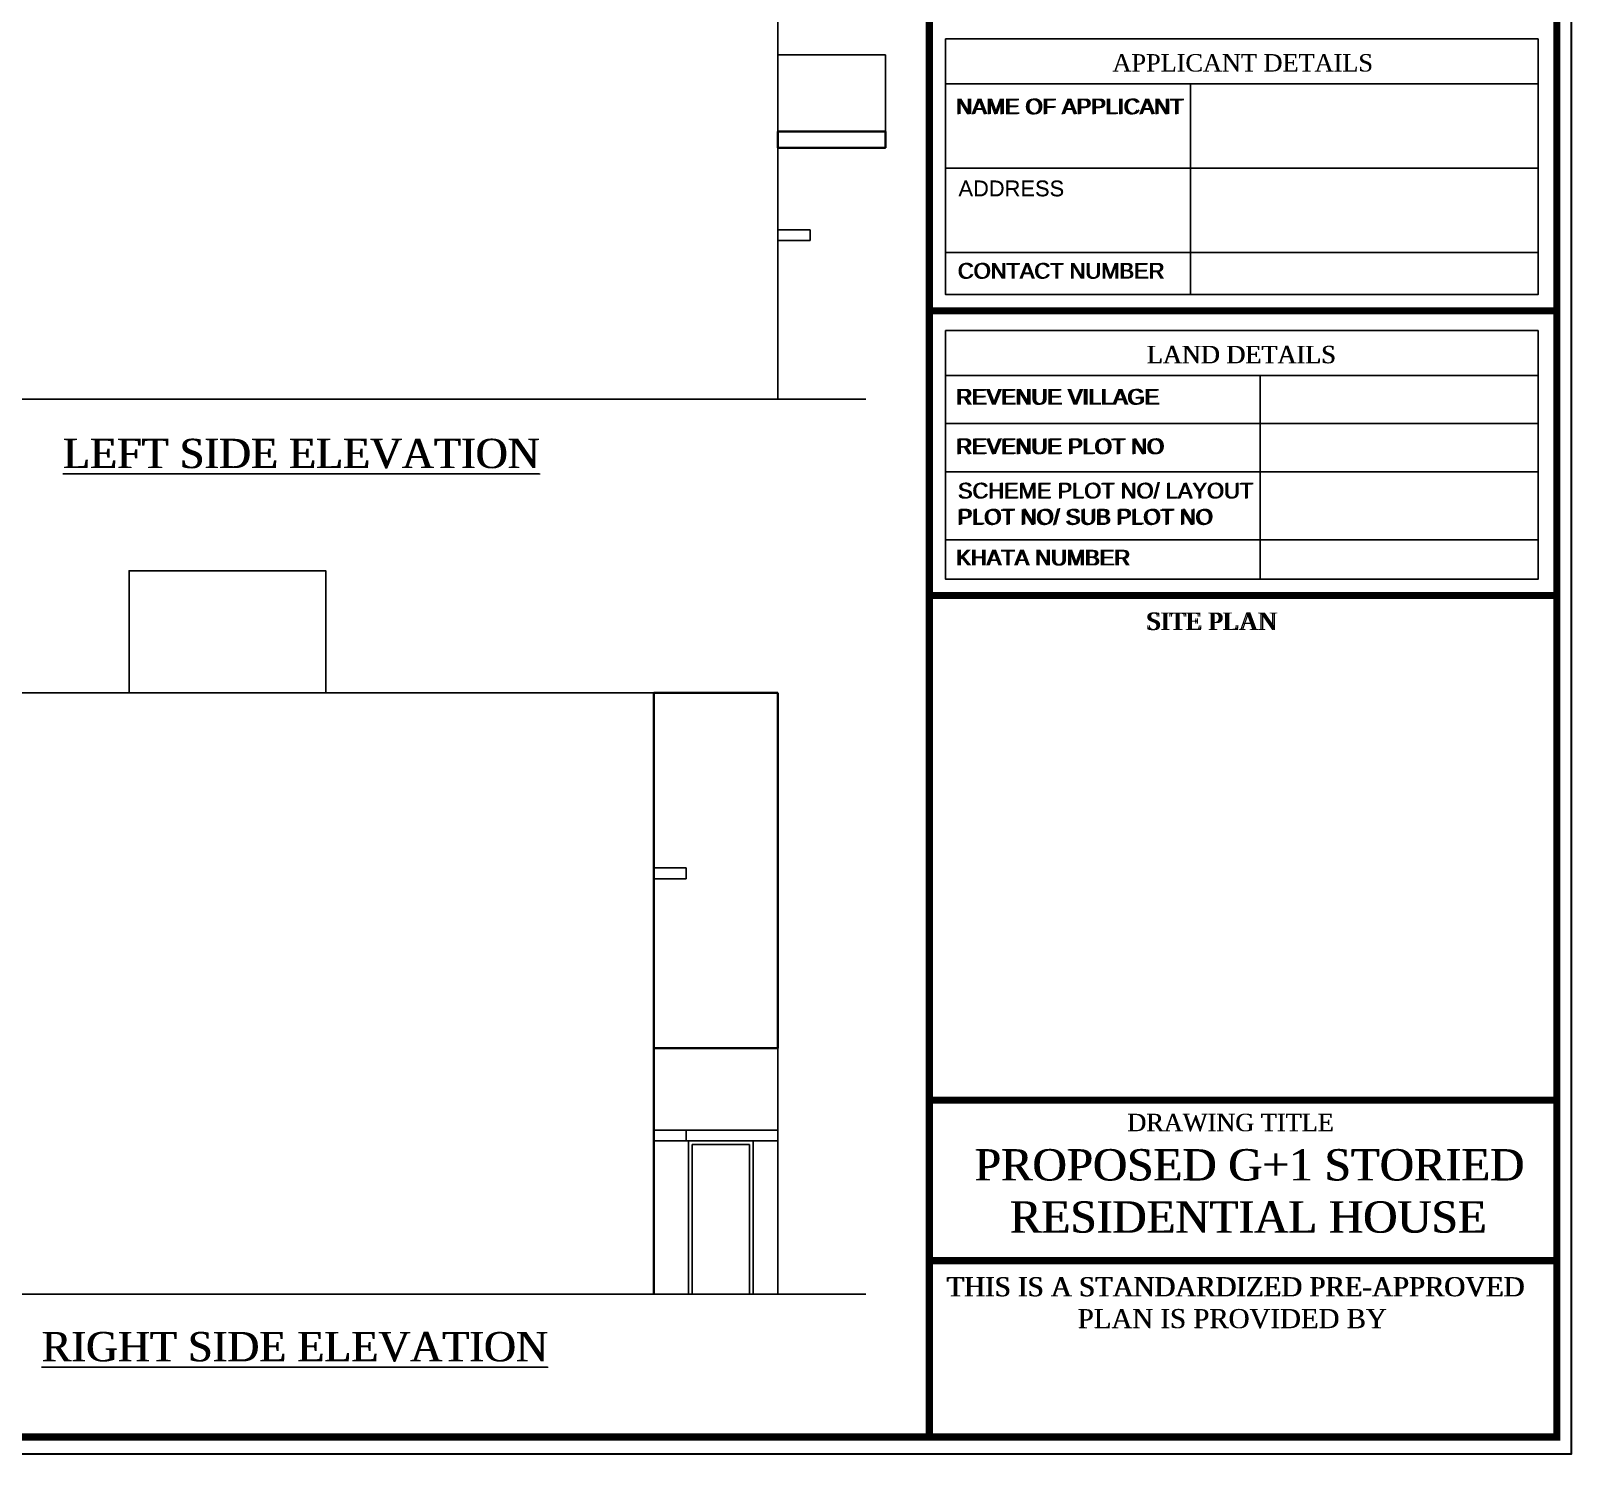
# Model space of a CAD drawing. Header units: metres. Extents: x -9383.9 to -9324.5, y 28762.6 to 28804.7.
# Drawn here: x -9345.96 to -9324.48, y 28762.61 to 28782.46 of the extents above; entities that cross this region are included whole.
import ezdxf

# ---------------------------------------------------------------- set-up
doc = ezdxf.new("R2010")
doc.units = ezdxf.units.M
doc.linetypes.add('CONTINULUS', pattern=[0])
for name, color, linetype, lineweight in [('BUA TOTAL', 3, 'Continuous', 30), ('dw text', 94, 'Continuous', 9), ('ELE', 7, 'Continuous', 35), ('ELE-2', 252, 'Continuous', 18), ('ELE-3', 250, 'Continuous', 18), ('FORMAT LINE', 7, 'Continuous', 25)]:
    doc.layers.add(name, color=color, linetype=linetype, lineweight=lineweight)
doc.layers.add('SITE_PLAN', color=7, linetype='Continuous')
doc.styles.add('Arial', font='arial.ttf', dxfattribs={"height": 0.2})
doc.styles.add('MtXpl_Times_New_Roma', font='times.ttf')

msp = doc.modelspace()

# ---------------------------------------------------------------- linework, layer by layer
at = {"linetype": 'CONTINULUS', "ltscale": 0.05}
for p, q in [((-9335.545, 28777.323), (-9335.545, 28784.486)), ((-9349.926, 28777.323), (-9334.319, 28777.323)), ((-9348.565, 28777.323), (-9335.545, 28777.323)), ((-9348.565, 28773.227), (-9337.275, 28773.227)), ((-9349.926, 28764.845), (-9334.319, 28764.845)), ((-9335.545, 28764.845), (-9348.565, 28764.845))]:
    msp.add_line(p, q, dxfattribs=at)
msp.add_lwpolyline([(-9341.848, 28773.227), (-9341.848, 28774.929), (-9344.591, 28774.929), (-9344.591, 28773.227)], dxfattribs=at)
at = {"layer": 'BUA TOTAL', "linetype": 'CONTINULUS', "ltscale": 0.05}
msp.add_lwpolyline([(-9383.883, 28762.611), (-9383.883, 28804.661), (-9324.483, 28804.661), (-9324.483, 28762.611)], close=True, dxfattribs=at)
at = {"layer": 'ELE', "linetype": 'CONTINULUS', "ltscale": 0.05}
for p, q in [((-9337.275, 28768.274), (-9337.275, 28773.227)), ((-9337.275, 28773.227), (-9335.545, 28773.227)), ((-9335.545, 28773.227), (-9335.545, 28768.274)), ((-9337.275, 28764.845), (-9337.275, 28768.274)), ((-9337.275, 28768.274), (-9335.545, 28768.274))]:
    msp.add_line(p, q, dxfattribs=at)
msp.add_lwpolyline([(-9335.545, 28780.829), (-9334.045, 28780.829), (-9334.045, 28781.057), (-9335.545, 28781.057)], close=True, dxfattribs=at)
at = {"layer": 'ELE-2', "ltscale": 0.5}
for p, q in [((-9335.545, 28782.124), (-9334.045, 28782.124)), ((-9334.045, 28782.124), (-9334.045, 28781.057))]:
    msp.add_line(p, q, dxfattribs=at)
at = {"layer": 'ELE-2', "linetype": 'CONTINULUS', "ltscale": 0.05}
for points in [[(-9337.275, 28770.636), (-9336.825, 28770.636), (-9336.825, 28770.786), (-9337.275, 28770.786)], [(-9337.275, 28766.979), (-9336.825, 28766.979), (-9336.825, 28767.129), (-9337.275, 28767.129)]]:
    msp.add_lwpolyline(points, close=True, dxfattribs=at)
at = {"layer": 'ELE-3', "linetype": 'CONTINULUS', "ltscale": 0.05}
for p, q in [((-9335.545, 28764.845), (-9335.545, 28768.274)), ((-9336.825, 28767.129), (-9335.545, 28767.129)), ((-9336.825, 28766.979), (-9335.545, 28766.979))]:
    msp.add_line(p, q, dxfattribs=at)
at = {"layer": 'ELE-3', "ltscale": 0.5}
msp.add_lwpolyline([(-9335.095, 28779.533), (-9335.545, 28779.533), (-9335.545, 28779.683), (-9335.095, 28779.683)], close=True, dxfattribs=at)
at = {"layer": 'ELE-3', "linetype": 'CONTINULUS', "ltscale": 0.05}
for points in [[(-9336.79, 28764.845), (-9336.79, 28766.979), (-9335.89, 28766.979), (-9335.89, 28764.845)], [(-9336.74, 28764.845), (-9336.74, 28766.929), (-9335.94, 28766.929), (-9335.94, 28764.845)]]:
    msp.add_lwpolyline(points, dxfattribs=at)
at = {"layer": 'FORMAT LINE', "ltscale": 0.1}
for p, q in [((-9333.207, 28781.72), (-9324.946, 28781.72)), ((-9329.791, 28781.72), (-9329.791, 28778.78)), ((-9333.207, 28780.544), (-9324.946, 28780.544)), ((-9333.207, 28779.368), (-9324.946, 28779.368)), ((-9333.207, 28777.652), (-9324.946, 28777.652)), ((-9328.821, 28777.652), (-9328.821, 28774.811)), ((-9333.207, 28776.981), (-9324.946, 28776.981)), ((-9333.207, 28776.31), (-9324.946, 28776.31)), ((-9333.207, 28775.36), (-9324.946, 28775.36))]:
    msp.add_line(p, q, dxfattribs=at)
for points in [[(-9383.883, 28762.611), (-9324.483, 28762.611), (-9324.483, 28804.661), (-9383.883, 28804.661)], [(-9333.207, 28782.346), (-9324.946, 28782.346), (-9324.946, 28778.78), (-9333.207, 28778.78)], [(-9333.207, 28778.278), (-9324.946, 28778.278), (-9324.946, 28774.811), (-9333.207, 28774.811)]]:
    msp.add_lwpolyline(points, close=True, dxfattribs=at)
at = {"layer": 'FORMAT LINE', "ltscale": 0.1, "const_width": 0.1}
msp.add_lwpolyline([(-9383.683, 28762.851), (-9324.683, 28762.851), (-9324.683, 28804.461), (-9383.683, 28804.461)], close=True, dxfattribs=at)
for points in [[(-9333.434, 28762.863), (-9333.434, 28804.461)], [(-9333.434, 28778.554), (-9324.683, 28778.554)], [(-9333.434, 28774.586), (-9324.683, 28774.586)], [(-9333.434, 28767.549), (-9324.683, 28767.549)], [(-9333.434, 28765.311), (-9324.683, 28765.311)]]:
    msp.add_lwpolyline(points, dxfattribs=at)
at = {"layer": 'SITE_PLAN', "ltscale": 0.05}
for p, q in [((-9324.483, 28804.661), (-9324.483, 28762.611)), ((-9335.545, 28777.323), (-9335.545, 28784.486)), ((-9334.045, 28781.057), (-9335.545, 28781.057)), ((-9335.545, 28781.057), (-9335.545, 28780.829)), ((-9334.045, 28780.829), (-9334.045, 28781.057)), ((-9335.545, 28780.829), (-9334.045, 28780.829)), ((-9349.926, 28777.323), (-9334.319, 28777.323)), ((-9348.565, 28777.323), (-9335.545, 28777.323)), ((-9341.848, 28774.929), (-9344.591, 28774.929)), ((-9344.591, 28774.929), (-9344.591, 28773.227)), ((-9341.848, 28773.227), (-9341.848, 28774.929)), ((-9348.565, 28773.227), (-9337.275, 28773.227)), ((-9337.275, 28768.274), (-9337.275, 28773.227)), ((-9337.275, 28773.227), (-9335.545, 28773.227)), ((-9335.545, 28773.227), (-9335.545, 28768.274)), ((-9336.825, 28770.786), (-9337.275, 28770.786)), ((-9337.275, 28770.786), (-9337.275, 28770.636)), ((-9336.825, 28770.636), (-9336.825, 28770.786)), ((-9337.275, 28770.636), (-9336.825, 28770.636)), ((-9337.275, 28764.845), (-9337.275, 28768.274)), ((-9337.275, 28768.274), (-9335.545, 28768.274)), ((-9335.545, 28764.845), (-9335.545, 28768.274)), ((-9336.825, 28767.129), (-9337.275, 28767.129)), ((-9337.275, 28767.129), (-9337.275, 28766.979)), ((-9336.825, 28767.129), (-9335.545, 28767.129)), ((-9336.825, 28766.979), (-9336.825, 28767.129)), ((-9337.275, 28766.979), (-9336.825, 28766.979)), ((-9336.825, 28766.979), (-9335.545, 28766.979)), ((-9336.79, 28764.845), (-9336.79, 28766.979)), ((-9336.79, 28766.979), (-9335.89, 28766.979)), ((-9336.74, 28764.845), (-9336.74, 28766.929)), ((-9336.74, 28766.929), (-9335.94, 28766.929)), ((-9335.94, 28766.929), (-9335.94, 28764.845)), ((-9335.89, 28766.979), (-9335.89, 28764.845)), ((-9349.926, 28764.845), (-9334.319, 28764.845)), ((-9335.545, 28764.845), (-9348.565, 28764.845)), ((-9324.483, 28762.611), (-9383.883, 28762.611))]:
    msp.add_line(p, q, dxfattribs=at)
at = {"layer": 'SITE_PLAN', "ltscale": 0.1}
for p, q in [((-9324.483, 28762.611), (-9324.483, 28804.661)), ((-9333.434, 28762.863), (-9333.434, 28804.461)), ((-9324.683, 28762.851), (-9324.683, 28804.461)), ((-9333.207, 28782.346), (-9324.946, 28782.346)), ((-9333.207, 28778.78), (-9333.207, 28782.346)), ((-9324.946, 28782.346), (-9324.946, 28778.78)), ((-9333.207, 28781.72), (-9324.946, 28781.72)), ((-9329.791, 28781.72), (-9329.791, 28778.78)), ((-9333.207, 28780.544), (-9324.946, 28780.544)), ((-9333.207, 28779.368), (-9324.946, 28779.368)), ((-9324.946, 28778.78), (-9333.207, 28778.78)), ((-9333.434, 28778.554), (-9324.683, 28778.554)), ((-9333.207, 28778.278), (-9324.946, 28778.278)), ((-9333.207, 28774.811), (-9333.207, 28778.278)), ((-9324.946, 28778.278), (-9324.946, 28774.811)), ((-9333.207, 28777.652), (-9324.946, 28777.652)), ((-9328.821, 28777.652), (-9328.821, 28774.811)), ((-9333.207, 28776.981), (-9324.946, 28776.981)), ((-9333.207, 28776.31), (-9324.946, 28776.31)), ((-9333.207, 28775.36), (-9324.946, 28775.36)), ((-9324.946, 28774.811), (-9333.207, 28774.811)), ((-9333.434, 28774.586), (-9324.683, 28774.586)), ((-9333.434, 28767.549), (-9324.683, 28767.549)), ((-9333.434, 28765.311), (-9324.683, 28765.311)), ((-9383.683, 28762.851), (-9324.683, 28762.851)), ((-9383.883, 28762.611), (-9324.483, 28762.611))]:
    msp.add_line(p, q, dxfattribs=at)
at = {"layer": 'SITE_PLAN', "ltscale": 0.5}
for p, q in [((-9335.545, 28782.124), (-9334.045, 28782.124)), ((-9334.045, 28782.124), (-9334.045, 28781.057)), ((-9335.545, 28779.533), (-9335.545, 28779.683)), ((-9335.545, 28779.683), (-9335.095, 28779.683)), ((-9335.095, 28779.533), (-9335.545, 28779.533)), ((-9335.095, 28779.683), (-9335.095, 28779.533))]:
    msp.add_line(p, q, dxfattribs=at)

# ---------------------------------------------------------------- texts
at = {"layer": 'dw text', "linetype": 'CONTINULUS', "ltscale": 0.05, "attachment_point": 1, "style": 'Arial'}
for s, width, insert, char_height in [('{\\fTimes New Roman|b0|i0|c0|p18;APPLICANT DETAILS}', 4.36638, (-9330.878, 28782.134), 0.24252), ('{\\fTimes New Roman|b0|i0|c0|p18;LAND DETAILS}', 4.36638, (-9330.395, 28778.066), 0.24252), ('{\\fTimes New Roman|b0|i0|c0|p18;SITE PLAN}', 4.36638, (-9330.395, 28774.347), 0.24252), ('{\\fTimes New Roman|b0|i0|c0|p18;DRAWING TITLE}', 4.36638, (-9330.669, 28767.358), 0.24252), ('\\pi0.71196;{\\fTimes New Roman|b0|i0|c0|p18;PROPOSED G+1 STORIED \\P\\pi1.20309;RESIDENTIAL HOUSE}', 8.87925, (-9333.506, 28766.865), 0.43653), ('\\pi0.15267;{\\fTimes New Roman|b0|i0|c0|p18;THIS IS A STANDARDIZED PRE-APPROVED \\P\\pi1.97813;PLAN IS PROVIDED BY}', 8.15686, (-9333.339, 28765.08), 0.26677)]:
    msp.add_mtext_dynamic_manual_height_columns(s, width=width, gutter_width=1.5, heights=[0], dxfattribs=dict(at, insert=insert, char_height=char_height))
for s, insert, char_height, width in [('NAME OF APPLICANT', (-9333.045, 28781.515), 0.21827, 3.92974), ('ADDRESS', (-9333.027, 28780.372), 0.2183, 5.69734), ('CONTACT NUMBER', (-9333.027, 28779.223), 0.21827, 4.95308), ('REVENUE VILLAGE', (-9333.045, 28777.466), 0.21827, 4.95308), ('\\pi0.11254;{\\fTimes New Roman|b0|i0|c0|p18;\\LLEFT SIDE ELEVATION}', (-9345.618, 28776.77), 0.40828, 6.70073), ('REVENUE PLOT NO', (-9333.045, 28776.776), 0.21827, 3.12071), ('SCHEME PLOT NO/ LAYOUT PLOT NO/ SUB PLOT NO', (-9333.027, 28776.158), 0.21827, 4.42313), ('KHATA NUMBER', (-9333.045, 28775.222), 0.21827, 3.12071), ('\\pi0.2039;{\\fTimes New Roman|b0|i0|c0|p18;\\LRIGHT SIDE ELEVATION}', (-9346.006, 28764.315), 0.40828, 7.28702)]:
    msp.add_mtext(s, dxfattribs=dict(at, insert=insert, char_height=char_height, width=width))
at = {"layer": 'SITE_PLAN'}
for s, height, style, p in [('APPLICANT DETAILS', 0.24252, 'MtXpl_Times_New_Roma', (-9330.881, 28781.891)), ('NAME OF APPLICANT', 0.21827, 'Arial', (-9333.068, 28781.293)), ('ADDRESS', 0.2183, 'Arial', (-9333.027, 28780.15)), ('CONTACT NUMBER', 0.21827, 'Arial', (-9333.042, 28779.001)), ('LAND DETAILS', 0.24252, 'MtXpl_Times_New_Roma', (-9330.403, 28777.823)), ('REVENUE VILLAGE', 0.21827, 'Arial', (-9333.069, 28777.244)), ('%%ULEFT SIDE ELEVATION', 0.40828, 'MtXpl_Times_New_Roma', (-9345.517, 28776.362)), ('REVENUE PLOT NO', 0.21827, 'Arial', (-9333.069, 28776.554)), ('SCHEME PLOT NO/ LAYOUT', 0.21827, 'Arial', (-9333.041, 28775.936)), ('PLOT NO/ SUB PLOT NO', 0.21827, 'Arial', (-9333.05, 28775.568)), ('KHATA NUMBER', 0.21827, 'Arial', (-9333.067, 28775.004)), ('SITE PLAN', 0.2425, 'MtXpl_Times_New_Roma', (-9330.418, 28774.104)), ('DRAWING TITLE', 0.24252, 'MtXpl_Times_New_Roma', (-9330.675, 28767.115)), ('PROPOSED G+1 STORIED', 0.43653, 'MtXpl_Times_New_Roma', (-9332.805, 28766.428)), ('RESIDENTIAL HOUSE', 0.43653, 'MtXpl_Times_New_Roma', (-9332.314, 28765.701)), ('THIS IS A STANDARDIZED PRE-APPROVED', 0.26677, 'MtXpl_Times_New_Roma', (-9333.198, 28764.813)), ('PLAN IS PROVIDED BY', 0.26677, 'MtXpl_Times_New_Roma', (-9331.367, 28764.369)), ('%%URIGHT SIDE ELEVATION', 0.40828, 'MtXpl_Times_New_Roma', (-9345.812, 28763.907))]:
    msp.add_text(s, height=height, dxfattribs=dict(at, style=style)).set_placement(p)

doc.saveas('drawing.dxf')
